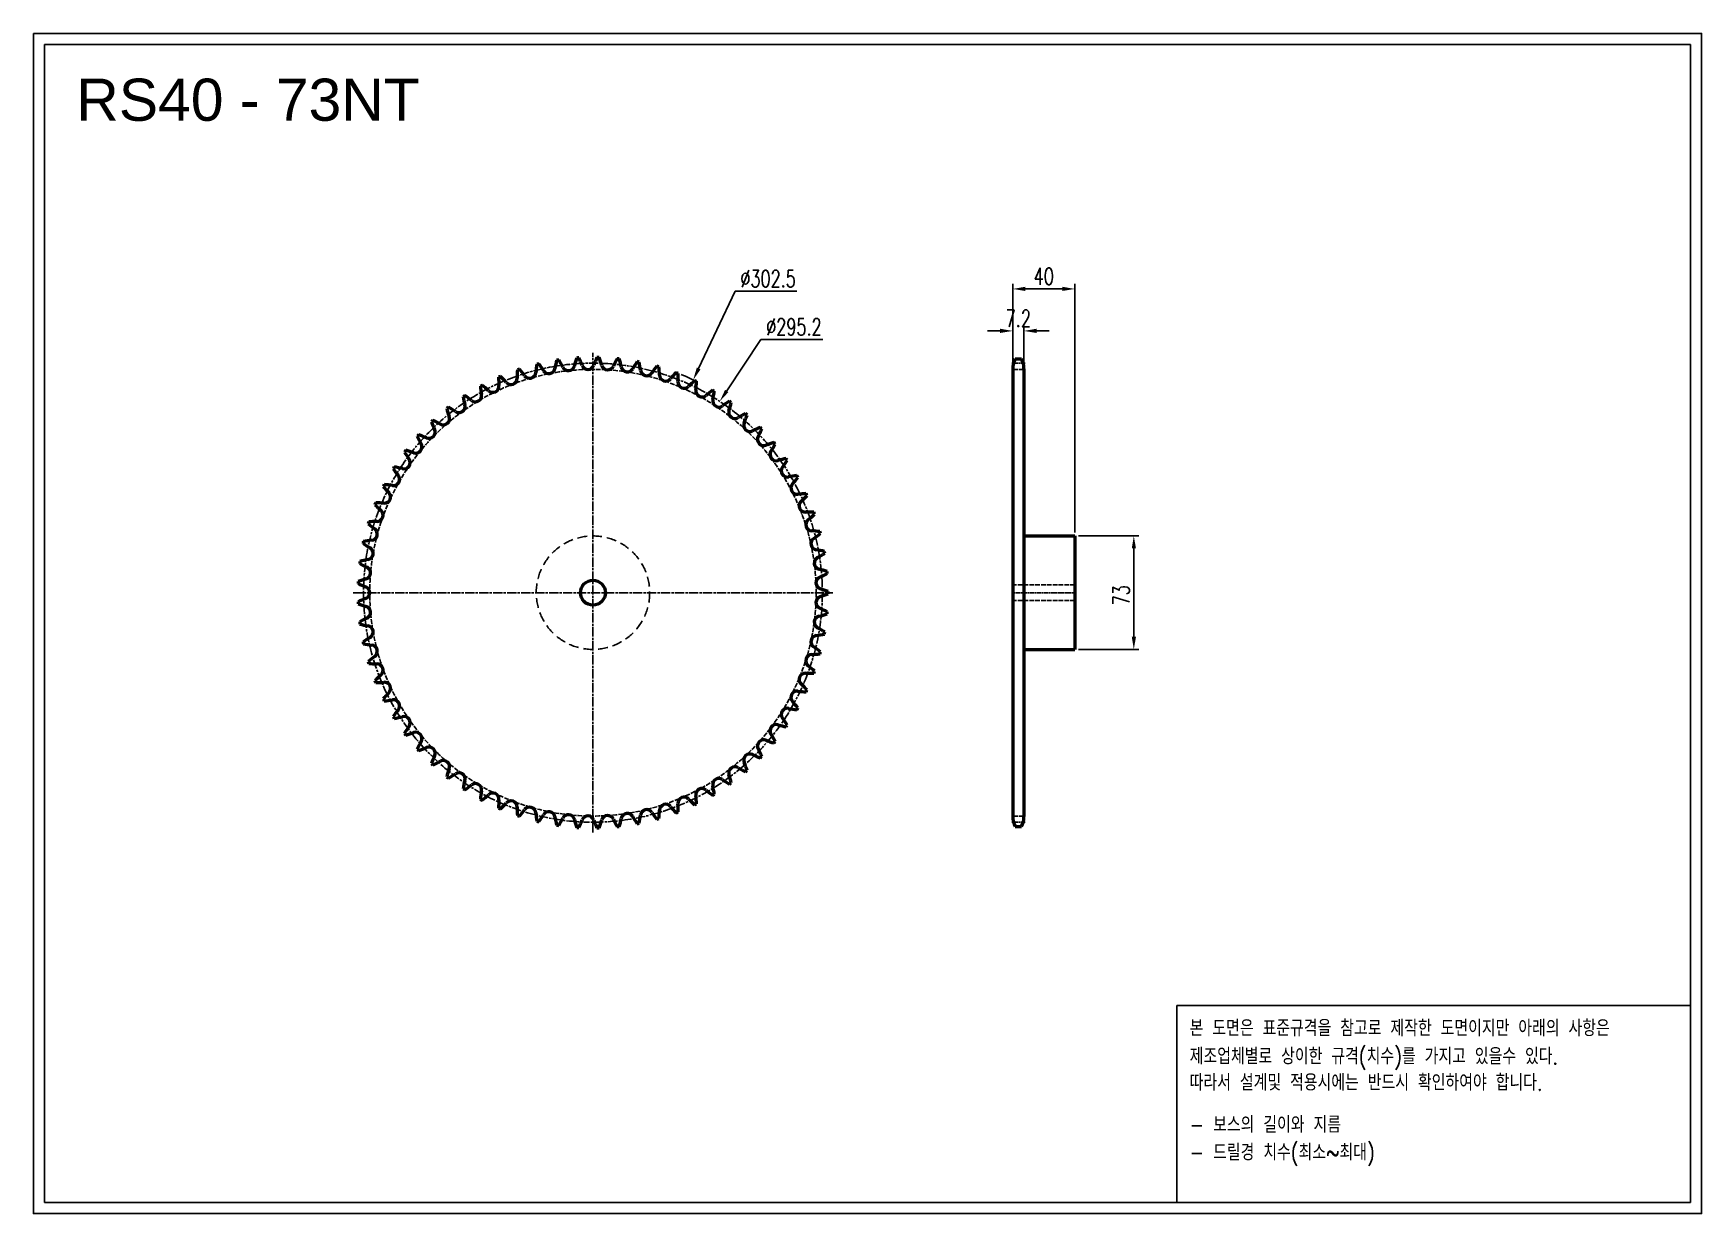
# Model space of a CAD drawing. Header units: millimetres. Extents: x -17986 to -16912, y 4584 to 5343.
import ezdxf

# ---------------------------------------------------------------- set-up
doc = ezdxf.new("R2010")
doc.units = ezdxf.units.MM
for name, pattern in [('AM_ISO02W050', [7.5, 6, -1.5]), ('AM_ISO02W050x2', [3.75, 3, -0.75]), ('AM_ISO08W050', [18, 12, -1.5, 3, -1.5]), ('AM_ISO08W050x2', [9, 6, -0.75, 1.5, -0.75]), ('HIDDEN', [9.525, 6.35, -3.175])]:
    doc.linetypes.add(name, pattern=pattern)
for name, color, linetype, lineweight in [('AM_0N', 7, 'Continuous', 50), ('AM_3N', 6, 'AM_ISO02W050', 25), ('AM_7', 4, 'AM_ISO08W050', 25), ('AM_7N', 4, 'AM_ISO08W050', 25)]:
    doc.layers.add(name, color=color, linetype=linetype, lineweight=lineweight)
doc.layers.add('HL', color=2, linetype='HIDDEN')
doc.layers.add('S-DIM', color=7, linetype='Continuous')
doc.styles.add('HAN', font='ROMANS.shx', dxfattribs={"width": 0.7, "bigfont": 'whgtxt.shx'})
doc.styles.add('HSG', font='SIMPLEX.shx', dxfattribs={"width": 0.7, "bigfont": 'HSG.shx'})
doc.styles.get("Standard").update_dxf_attribs({"font": 'arial.ttf'})
doc.dimstyles.new('APP23', dxfattribs={"dimscale": 4.5, "dimtxt": 2.4, "dimasz": 1.8, "dimexe": 0.7, "dimexo": 0.5, "dimgap": 0.6, "dimtad": 1, "dimtoh": 1, "dimdec": 1, "dimrnd": 0.01, "dimzin": 9, "dimdsep": 46, "dimtxsty": 'HSG', "dimcen": 0, "dimclrd": 1, "dimclre": 1, "dimclrt": 256, "dimazin": 2, "dimtp": 1, "dimtm": 1, "dimtfac": 0.5, "dimtdec": 1, "dimtix": 1, "dimtofl": 0, "dimtmove": 0, "dimatfit": 3, "dimfxl": 0, "dimtvp": 1, "dimtolj": 2, "dimlwd": -1, "dimlwe": -1, "dimarcsym": 0})

# ---------------------------------------------------------------- blocks, each defined once
blk = doc.blocks.new('*D1')
at = {"layer": 'Defpoints', "color": 0, "transparency": 16777216}
for p in [(-17561, 5120), (-17690, 4846.4)]:
    blk.add_point(p, dxfattribs=at)
at = {"layer": 'S-DIM', "color": 1, "transparency": 16777216}
for p, q in [((-17534.1, 5177), (-17557.5, 5127.3)), ((-17494.3, 5177), (-17534.1, 5177))]:
    blk.add_line(p, q, dxfattribs=at)
blk.add_arc((-17625.5, 4983.2), 151.3, 63.5594, 67.9311, dxfattribs=at)
blk.add_solid([(-17558.7, 5127.9), (-17556.3, 5126.7), (-17561, 5120)], dxfattribs=at)
at = {"layer": 'S-DIM', "transparency": 16777216, "insert": (-17512.8, 5185.1), "char_height": 10.8, "attachment_point": 5, "style": 'HSG'}
blk.add_mtext('\\A2;∅302.5', dxfattribs=at)
blk = doc.blocks.new('*D2')
at = {"layer": 'Defpoints', "color": 0, "transparency": 16777216}
for p in [(-17543.9, 5106.2), (-17707.1, 4860.2)]:
    blk.add_point(p, dxfattribs=at)
at = {"layer": 'S-DIM', "color": 1, "transparency": 16777216}
for p, q in [((-17517.4, 5146), (-17539.4, 5112.9)), ((-17477.6, 5146), (-17517.4, 5146))]:
    blk.add_line(p, q, dxfattribs=at)
blk.add_solid([(-17540.5, 5113.6), (-17538.3, 5112.2), (-17543.9, 5106.2)], dxfattribs=at)
at = {"layer": 'S-DIM', "transparency": 16777216, "insert": (-17496.2, 5154.1), "char_height": 10.8, "attachment_point": 5, "style": 'HSG'}
blk.add_mtext('\\A2;∅295.2', dxfattribs=at)
blk = doc.blocks.new('*D3')
at = {"layer": 'Defpoints', "color": 0, "transparency": 16777216}
for p in [(-17348.2, 5151.5), (-17355.4, 5126.8), (-17348.2, 5126.8)]:
    blk.add_point(p, dxfattribs=at)
at = {"layer": 'S-DIM', "color": 1, "transparency": 16777216}
for p, q in [((-17355.4, 5129), (-17355.4, 5154.7)), ((-17348.2, 5129), (-17348.2, 5154.7)), ((-17363.5, 5151.5), (-17371.6, 5151.5)), ((-17340.1, 5151.5), (-17332, 5151.5))]:
    blk.add_line(p, q, dxfattribs=at)
for points in [[(-17363.5, 5152.9), (-17363.5, 5150.2), (-17355.4, 5151.5)], [(-17340.1, 5152.9), (-17340.1, 5150.2), (-17348.2, 5151.5)]]:
    blk.add_solid(points, dxfattribs=at)
at = {"layer": 'S-DIM', "transparency": 16777216, "insert": (-17351.8, 5159.6), "char_height": 10.8, "attachment_point": 5, "style": 'HSG'}
blk.add_mtext('\\A2;7.2', dxfattribs=at)
blk = doc.blocks.new('*D4')
at = {"layer": 'Defpoints', "color": 0, "transparency": 16777216}
for p in [(-17315.4, 5178.5), (-17355.4, 5126.8), (-17315.4, 5019.7)]:
    blk.add_point(p, dxfattribs=at)
at = {"layer": 'S-DIM', "color": 1, "transparency": 16777216}
for p, q in [((-17355.4, 5129), (-17355.4, 5181.7)), ((-17347.3, 5178.5), (-17323.5, 5178.5)), ((-17315.4, 5021.9), (-17315.4, 5181.7))]:
    blk.add_line(p, q, dxfattribs=at)
for points in [[(-17347.3, 5179.9), (-17347.3, 5177.2), (-17355.4, 5178.5)], [(-17323.5, 5179.9), (-17323.5, 5177.2), (-17315.4, 5178.5)]]:
    blk.add_solid(points, dxfattribs=at)
at = {"layer": 'S-DIM', "transparency": 16777216, "insert": (-17335.4, 5186.6), "char_height": 10.8, "attachment_point": 5, "style": 'HSG'}
blk.add_mtext('\\A2;40', dxfattribs=at)
blk = doc.blocks.new('*D5')
at = {"layer": 'Defpoints', "color": 0, "transparency": 16777216}
for p in [(-17315.4, 5019.7), (-17315.4, 4946.7), (-17277.5, 4946.7)]:
    blk.add_point(p, dxfattribs=at)
at = {"layer": 'S-DIM', "color": 1, "transparency": 16777216}
for p, q in [((-17313.1, 5019.7), (-17274.3, 5019.7)), ((-17277.5, 5011.6), (-17277.5, 4954.8)), ((-17313.1, 4946.7), (-17274.3, 4946.7))]:
    blk.add_line(p, q, dxfattribs=at)
for points in [[(-17278.8, 5011.6), (-17276.1, 5011.6), (-17277.5, 5019.7)], [(-17278.8, 4954.8), (-17276.1, 4954.8), (-17277.5, 4946.7)]]:
    blk.add_solid(points, dxfattribs=at)
at = {"layer": 'S-DIM', "transparency": 16777216, "insert": (-17285.6, 4981.5), "char_height": 10.8, "attachment_point": 5, "rotation": 90, "style": 'HSG'}
blk.add_mtext('\\A2;73', dxfattribs=at)
blk = doc.blocks.new('notice1')
at = {"color": 4}
blk.add_lwpolyline([(-22142.12, 1735.9), (-22053.8, 1735.9), (-22053.8, 1702.07), (-22142.12, 1702.07)], close=True, dxfattribs=at)
at = {"color": 4, "style": 'HAN', "width": 0.8}
for s, p in [('본 도면은 표준규격을 참고로 제작한 도면이지만 아래의 사항은', (-22139.9, 1730.62)), ('제조업체별로 상이한 규격(치수)를 가지고 있을수 있다.', (-22139.9, 1725.78)), ('따라서 설계및 적용시에는 반드시 확인하여야 합니다.', (-22139.9, 1721.28)), ('- 보스의 길이와 지름', (-22139.9, 1714.03)), ('- 드릴경 치수(최소~최대)', (-22139.9, 1709.27))]:
    blk.add_text(s, height=2.7949, dxfattribs=at).set_placement(p)

msp = doc.modelspace()

# ---------------------------------------------------------------- linework, layer by layer
for points in [[(-17985.55, 5342.85), (-16912.14, 5342.85), (-16912.14, 4583.87), (-17985.55, 4583.87)], [(-17978.32, 5335.62), (-16919.37, 5335.62), (-16919.37, 4591.1), (-17978.32, 4591.1)]]:
    msp.add_lwpolyline(points, close=True)
at = {"layer": 'AM_0N'}
for p, q in [((-17353.76, 5133.58), (-17349.79, 5133.58)), ((-17355.37, 5127.18), (-17355.37, 4839.17)), ((-17348.17, 5127.18), (-17348.17, 4839.17)), ((-17348.17, 5019.67), (-17315.37, 5019.67)), ((-17315.37, 5019.67), (-17315.37, 4946.67)), ((-17348.17, 4946.67), (-17315.37, 4946.67)), ((-17353.76, 4832.77), (-17349.79, 4832.77))]:
    msp.add_line(p, q, dxfattribs=at)
msp.add_circle((-17625.5, 4983.17), 8, dxfattribs=at)
for centre, radius, start, end in [((-17579.39, 5115.55), 71.55, 166.19299, 170.47945), ((-17625.5, 4983.17), 151.27, 98.37235, 98.88792), ((-17708.81, 5095.91), 71.55, 26.78082, 31.06729), ((-17568.18, 5111.1), 71.55, 161.26148, 165.54795), ((-17625.5, 4983.17), 151.27, 93.44084, 93.95642), ((-17698.81, 5102.65), 71.55, 21.84932, 26.13578), ((-17557.39, 5105.7), 71.55, 156.32997, 160.61644), ((-17625.5, 4983.17), 151.27, 88.50934, 89.02491), ((-17688.27, 5108.51), 71.55, 16.91781, 21.20427), ((-17547.11, 5099.39), 71.55, 151.39847, 155.68493), ((-17625.5, 4983.17), 151.27, 83.57783, 84.0934), ((-17677.26, 5113.45), 71.55, 11.9863, 16.27277), ((-17537.41, 5092.22), 71.55, 146.46696, 150.75342), ((-17625.5, 4983.17), 151.27, 78.64632, 79.16189), ((-17665.87, 5117.41), 71.55, 7.05479, 11.34126), ((-17341.87, 5127.18), 13.5, 151.70092, 180), ((-17361.67, 5127.18), 13.5, 0, 28.29908), ((-17625.5, 4983.17), 151.27, 113.16687, 113.68244), ((-17614.72, 5122.94), 71.55, 180.98751, 185.27397), ((-17734.84, 5070.9), 71.55, 41.57534, 45.86181), ((-17678.31, 5121.04), 4.01, 221.57534, 0.34247), ((-17602.75, 5121.5), 71.55, 176.056, 180.34247), ((-17625.5, 4983.17), 151.27, 108.23537, 108.75094), ((-17726.89, 5079.97), 71.55, 36.64384, 40.9303), ((-17666.26, 5125.07), 4.01, 216.64384, 355.41096), ((-17590.94, 5119.03), 71.55, 171.12449, 175.41096), ((-17625.5, 4983.17), 151.27, 103.30386, 103.81943), ((-17718.2, 5088.33), 71.55, 31.71233, 35.99879), ((-17653.91, 5128.05), 4.01, 211.71233, 350.47945), ((-17641.35, 5129.96), 4.01, 206.78082, 345.54795), ((-17628.68, 5130.78), 4.01, 201.84932, 340.61644), ((-17615.98, 5130.5), 4.01, 196.91781, 335.68493), ((-17603.35, 5129.14), 4.01, 191.9863, 330.75342), ((-17590.88, 5126.7), 4.01, 187.05479, 325.82192), ((-17528.37, 5084.25), 71.55, 141.53545, 145.82192), ((-17625.5, 4983.17), 151.27, 73.71482, 74.23039), ((-17654.18, 5120.39), 71.55, 2.12329, 6.40975), ((-17578.67, 5123.19), 4.01, 182.12329, 320.89041), ((-17520.04, 5075.52), 71.55, 136.60395, 140.89041), ((-17625.5, 4983.17), 151.27, 68.78331, 69.29888), ((-17642.28, 5122.35), 71.55, 357.19178, 1.47825), ((-17625.5, 4983.17), 151.27, 123.02989, 123.54546), ((-17748.25, 5050.87), 71.55, 51.43836, 55.72482), ((-17701.15, 5109.96), 4.01, 231.43836, 10.20548), ((-17625.5, 4983.17), 151.27, 118.09838, 118.61395), ((-17626.78, 5123.35), 71.55, 185.91901, 190.20548), ((-17741.97, 5061.17), 71.55, 46.50685, 50.79331), ((-17689.97, 5115.99), 4.01, 226.50685, 5.27397), ((-17566.81, 5118.64), 4.01, 177.19178, 315.9589), ((-17512.49, 5066.11), 71.55, 131.67244, 135.9589), ((-17625.5, 4983.17), 151.27, 63.8518, 64.36737), ((-17555.38, 5113.1), 4.01, 172.26027, 311.0274), ((-17630.26, 5123.27), 71.55, 352.26027, 356.54674), ((-17505.78, 5056.09), 71.55, 126.74093, 131.0274), ((-17625.5, 4983.17), 151.27, 58.9203, 59.43587), ((-17618.19, 5123.16), 71.55, 347.32877, 351.61523), ((-17625.5, 4983.17), 151.27, 127.96139, 128.47696), ((-17650.77, 5121.06), 71.55, 195.78203, 200.06849), ((-17753.61, 5040.07), 71.55, 56.36986, 60.65633), ((-17711.76, 5102.99), 4.01, 236.36986, 15.13699), ((-17638.82, 5122.72), 71.55, 190.85052, 195.13699), ((-17544.47, 5106.59), 4.01, 167.32877, 306.09589), ((-17499.95, 5045.53), 71.55, 121.80943, 126.09589), ((-17534.16, 5099.17), 4.01, 162.39726, 301.16438), ((-17606.19, 5122.02), 71.55, 342.39726, 346.68373), ((-17625.5, 4983.17), 151.27, 53.98879, 54.50436), ((-17731.01, 5086.44), 4.01, 246.23288, 25), ((-17625.5, 4983.17), 151.27, 132.8929, 133.40847), ((-17662.53, 5118.38), 71.55, 200.71353, 205), ((-17758.03, 5028.85), 71.55, 61.30137, 65.58783), ((-17721.74, 5095.13), 4.01, 241.30137, 20.06849), ((-17495.06, 5034.51), 71.55, 116.87792, 121.16438), ((-17524.53, 5090.88), 4.01, 157.46575, 296.23288), ((-17594.32, 5119.84), 71.55, 337.46575, 341.75222), ((-17625.5, 4983.17), 151.27, 49.05728, 49.57285), ((-17491.13, 5023.1), 71.55, 111.94641, 116.23288), ((-17582.69, 5116.66), 71.55, 332.53425, 336.82071), ((-17625.5, 4983.17), 151.27, 44.12578, 44.64135), ((-17739.5, 5076.99), 4.01, 251.16438, 29.93151), ((-17625.5, 4983.17), 151.27, 137.82441, 138.33998), ((-17674.01, 5114.69), 71.55, 205.64504, 209.93151), ((-17761.47, 5017.28), 71.55, 66.23288, 70.51934), ((-17515.64, 5081.81), 4.01, 152.53425, 291.30137), ((-17488.19, 5011.4), 71.55, 107.0149, 111.30137), ((-17571.37, 5112.48), 71.55, 327.60274, 331.8892), ((-17625.5, 4983.17), 151.27, 39.19427, 39.70984), ((-17747.14, 5066.84), 4.01, 256.09589, 34.86301), ((-17625.5, 4983.17), 151.27, 142.75591, 143.27148), ((-17685.14, 5110.03), 71.55, 210.57655, 214.86301), ((-17763.9, 5005.47), 71.55, 71.16438, 75.45085), ((-17507.57, 5072), 4.01, 147.60274, 286.36986), ((-17486.27, 4999.49), 71.55, 102.0834, 106.36986), ((-17560.46, 5107.35), 71.55, 322.67123, 326.9577), ((-17625.5, 4983.17), 151.27, 34.26276, 34.77833), ((-17753.88, 5056.07), 4.01, 261.0274, 39.79452), ((-17625.5, 4983.17), 151.27, 147.68742, 148.20299), ((-17695.82, 5104.44), 71.55, 215.50806, 219.79452), ((-17765.3, 4993.49), 71.55, 76.09589, 80.38236), ((-17500.37, 5061.53), 4.01, 142.67123, 281.43836), ((-17485.39, 4987.47), 71.55, 97.15189, 101.43836), ((-17550.02, 5101.3), 71.55, 317.73973, 322.02619), ((-17625.5, 4983.17), 151.27, 29.33126, 29.84683), ((-17625.5, 4983.17), 151.27, 152.61893, 153.1345), ((-17705.99, 5097.94), 71.55, 220.43956, 224.72603), ((-17759.68, 5044.77), 4.01, 265.9589, 44.72603), ((-17765.67, 4981.43), 71.55, 81.0274, 85.31386), ((-17494.1, 5050.48), 4.01, 137.73973, 276.50685), ((-17485.53, 4975.4), 71.55, 92.22038, 96.50685), ((-17540.15, 5094.37), 71.55, 312.80822, 317.09468), ((-17625.5, 4983.17), 151.27, 24.39975, 24.91532), ((-17625.5, 4983.17), 151.27, 157.55043, 158.066), ((-17715.56, 5090.6), 71.55, 225.37107, 229.65753), ((-17765, 4969.39), 71.55, 85.9589, 90.24537), ((-17764.47, 5033), 4.01, 270.89041, 49.65753), ((-17488.8, 5038.94), 4.01, 132.80822, 271.57534), ((-17486.72, 4963.4), 71.55, 87.28888, 91.57534), ((-17625.5, 4983.17), 151.27, 19.46824, 19.98381), ((-17625.5, 4983.17), 151.27, 162.48194, 162.99751), ((-17724.46, 5082.46), 71.55, 230.30258, 234.58904), ((-17763.3, 4957.45), 71.55, 90.89041, 95.17688), ((-17768.24, 5020.87), 4.01, 275.82192, 54.58904), ((-17484.51, 5026.98), 4.01, 127.87671, 266.64384), ((-17530.9, 5086.63), 71.55, 307.87671, 312.16318), ((-17625.5, 4983.17), 151.27, 167.41345, 167.92902), ((-17732.63, 5073.59), 71.55, 235.23408, 239.52055), ((-17760.58, 4945.7), 71.55, 95.82192, 100.10838), ((-17481.27, 5014.7), 4.01, 122.94521, 261.71233), ((-17488.93, 4951.54), 71.55, 82.35737, 86.64384), ((-17522.36, 5078.11), 71.55, 302.94521, 307.23167), ((-17625.5, 4983.17), 151.27, 14.53674, 15.05231), ((-17625.5, 4983.17), 151.27, 172.34495, 172.86052), ((-17756.86, 4934.23), 71.55, 100.75342, 105.03989), ((-17770.96, 5008.46), 4.01, 280.75342, 59.52055), ((-17479.09, 5002.18), 4.01, 118.0137, 256.78082), ((-17492.16, 4939.92), 71.55, 77.42586, 81.71233), ((-17514.58, 5068.89), 71.55, 298.0137, 302.30016), ((-17625.5, 4983.17), 151.27, 9.60523, 10.1208), ((-17752.16, 4923.11), 71.55, 105.68493, 109.9714), ((-17740, 5064.04), 71.55, 240.16559, 244.45205), ((-17772.59, 4995.87), 4.01, 285.68493, 64.45205), ((-17478, 4989.53), 4.01, 113.08219, 251.84932), ((-17496.37, 4928.62), 71.55, 72.49436, 76.78082), ((-17507.62, 5059.04), 71.55, 293.08219, 297.36866), ((-17625.5, 4983.17), 151.27, 4.67372, 5.18929), ((-17625.5, 4983.17), 151.27, 177.27646, 177.79203), ((-17746.53, 5053.9), 71.55, 245.0971, 249.38356), ((-17773.14, 4983.17), 4.01, 290.61644, 69.38356), ((-17478, 4976.82), 4.01, 108.15068, 246.91781), ((-17501.54, 4917.72), 71.55, 67.56285, 71.84932), ((-17501.54, 5048.63), 71.55, 288.15068, 292.43715), ((-17625.5, 4983.17), 151.27, 359.74221, 0.25779), ((-17746.53, 4912.45), 71.55, 110.61644, 114.9029), ((-17625.5, 4983.17), 151.27, 182.20797, 182.72354), ((-17752.16, 5043.23), 71.55, 250.0286, 254.31507), ((-17772.59, 4970.48), 4.01, 295.54795, 74.31507), ((-17507.62, 4907.31), 71.55, 62.63134, 66.91781), ((-17625.5, 4983.17), 151.27, 354.81071, 355.32628), ((-17740, 4902.31), 71.55, 115.54795, 119.83441), ((-17625.5, 4983.17), 151.27, 187.13948, 187.65505), ((-17756.86, 5032.12), 71.55, 254.96011, 259.24658), ((-17770.96, 4957.88), 4.01, 300.47945, 79.24658), ((-17479.09, 4964.17), 4.01, 103.21918, 241.9863), ((-17514.58, 4897.45), 71.55, 57.69984, 61.9863), ((-17496.37, 5037.73), 71.55, 283.21918, 287.50564), ((-17732.63, 4892.76), 71.55, 120.47945, 124.76592), ((-17625.5, 4983.17), 151.27, 192.07098, 192.58655), ((-17760.58, 5020.65), 71.55, 259.89162, 264.17808), ((-17768.24, 4945.47), 4.01, 305.41096, 84.17808), ((-17481.27, 4951.65), 4.01, 98.28767, 237.05479), ((-17492.16, 5026.43), 71.55, 278.28767, 282.57414), ((-17625.5, 4983.17), 151.27, 349.8792, 350.39477), ((-17724.46, 4883.89), 71.55, 125.41096, 129.69742), ((-17625.5, 4983.17), 151.27, 197.00249, 197.51806), ((-17484.51, 4939.37), 4.01, 93.35616, 232.12329), ((-17488.93, 5014.8), 71.55, 273.35616, 277.64263), ((-17522.36, 4888.24), 71.55, 52.76833, 57.05479), ((-17625.5, 4983.17), 151.27, 344.94769, 345.46326), ((-17763.3, 5008.9), 71.55, 264.82312, 269.10959), ((-17715.56, 4875.75), 71.55, 130.34247, 134.62893), ((-17764.47, 4933.34), 4.01, 310.34247, 89.10959), ((-17488.8, 4927.41), 4.01, 88.42466, 227.19178), ((-17486.72, 5002.95), 71.55, 268.42466, 272.71112), ((-17530.9, 4879.72), 71.55, 47.83682, 52.12329), ((-17625.5, 4983.17), 151.27, 340.01619, 340.53176), ((-17625.5, 4983.17), 151.27, 201.934, 202.44957), ((-17765, 4996.96), 71.55, 269.75463, 274.0411), ((-17705.99, 4868.4), 71.55, 135.27397, 139.56044), ((-17759.68, 4921.58), 4.01, 315.27397, 94.0411), ((-17494.1, 4915.86), 4.01, 83.49315, 222.26027), ((-17485.53, 4990.94), 71.55, 263.49315, 267.77962), ((-17540.15, 4871.97), 71.55, 42.90532, 47.19178), ((-17625.5, 4983.17), 151.27, 335.08468, 335.60025), ((-17625.5, 4983.17), 151.27, 206.8655, 207.38107), ((-17765.67, 4984.91), 71.55, 274.68614, 278.9726), ((-17753.88, 4910.27), 4.01, 320.20548, 98.9726), ((-17695.82, 4861.91), 71.55, 140.20548, 144.49194), ((-17500.37, 4904.82), 4.01, 78.56164, 217.32877), ((-17485.39, 4978.88), 71.55, 258.56164, 262.84811), ((-17550.02, 4865.05), 71.55, 37.97381, 42.26027), ((-17625.5, 4983.17), 151.27, 330.15317, 330.66874), ((-17625.5, 4983.17), 151.27, 211.79701, 212.31258), ((-17765.3, 4972.86), 71.55, 279.61764, 283.90411), ((-17747.14, 4899.51), 4.01, 325.13699, 103.90411), ((-17685.14, 4856.31), 71.55, 145.13699, 149.42345), ((-17507.57, 4894.35), 4.01, 73.63014, 212.39726), ((-17486.27, 4966.85), 71.55, 253.63014, 257.9166), ((-17560.46, 4859), 71.55, 33.0423, 37.32877), ((-17625.5, 4983.17), 151.27, 325.22167, 325.73724), ((-17625.5, 4983.17), 151.27, 216.72852, 217.24409), ((-17763.9, 4960.88), 71.55, 284.54915, 288.83562), ((-17739.5, 4889.36), 4.01, 330.06849, 108.83562), ((-17674.01, 4851.66), 71.55, 150.06849, 154.35496), ((-17515.64, 4884.54), 4.01, 68.69863, 207.46575), ((-17488.19, 4954.94), 71.55, 248.69863, 252.9851), ((-17571.37, 4853.86), 71.55, 28.1108, 32.39726), ((-17625.5, 4983.17), 151.27, 320.29016, 320.80573), ((-17625.5, 4983.17), 151.27, 221.66002, 222.17559), ((-17761.47, 4949.06), 71.55, 289.48066, 293.76712), ((-17731.01, 4879.91), 4.01, 335, 113.76712), ((-17662.53, 4847.97), 71.55, 155, 159.28647), ((-17758.03, 4937.5), 71.55, 294.41217, 298.69863), ((-17721.74, 4871.22), 4.01, 339.93151, 118.69863), ((-17524.53, 4875.46), 4.01, 63.76712, 202.53425), ((-17594.32, 4846.5), 71.55, 18.24778, 22.53425), ((-17491.13, 4943.25), 71.55, 243.76712, 248.05359), ((-17582.69, 4849.69), 71.55, 23.17929, 27.46575), ((-17625.5, 4983.17), 151.27, 315.35865, 315.87422), ((-17625.5, 4983.17), 151.27, 226.59153, 227.1071), ((-17650.77, 4845.29), 71.55, 159.93151, 164.21797), ((-17625.5, 4983.17), 151.27, 231.52304, 232.03861), ((-17753.61, 4926.28), 71.55, 299.34367, 303.63014), ((-17711.76, 4863.36), 4.01, 344.86301, 123.63014), ((-17544.47, 4859.76), 4.01, 53.90411, 192.67123), ((-17499.95, 4920.82), 71.55, 233.90411, 238.19057), ((-17534.16, 4867.18), 4.01, 58.83562, 197.60274), ((-17606.19, 4844.33), 71.55, 13.31627, 17.60274), ((-17495.06, 4931.84), 71.55, 238.83562, 243.12208), ((-17625.5, 4983.17), 151.27, 310.42715, 310.94272), ((-17638.82, 4843.63), 71.55, 164.86301, 169.14948), ((-17625.5, 4983.17), 151.27, 236.45454, 236.97011), ((-17748.25, 4915.47), 71.55, 304.27518, 308.56164), ((-17701.15, 4856.39), 4.01, 349.79452, 128.56164), ((-17626.78, 4843), 71.55, 169.79452, 174.08099), ((-17741.97, 4905.17), 71.55, 309.20669, 313.49315), ((-17689.97, 4850.35), 4.01, 354.72603, 133.49315), ((-17555.38, 4853.25), 4.01, 48.9726, 187.73973), ((-17630.26, 4843.07), 71.55, 3.45326, 7.73973), ((-17505.78, 4910.26), 71.55, 228.9726, 233.25907), ((-17625.5, 4983.17), 151.27, 300.56413, 301.0797), ((-17618.19, 4843.18), 71.55, 8.38477, 12.67123), ((-17625.5, 4983.17), 151.27, 305.49564, 306.01121), ((-17625.5, 4983.17), 151.27, 241.38605, 241.90162), ((-17614.72, 4843.41), 71.55, 174.72603, 179.01249), ((-17625.5, 4983.17), 151.27, 246.31756, 246.83313), ((-17734.84, 4895.45), 71.55, 314.13819, 318.42466), ((-17678.31, 4845.3), 4.01, 359.65753, 138.42466), ((-17602.75, 4844.85), 71.55, 179.65753, 183.944), ((-17726.89, 4886.37), 71.55, 319.0697, 323.35616), ((-17666.26, 4841.27), 4.01, 4.58904, 143.35616), ((-17590.94, 4847.32), 71.55, 184.58904, 188.87551), ((-17653.91, 4838.3), 4.01, 9.52055, 148.28767), ((-17603.35, 4837.21), 4.01, 29.24658, 168.0137), ((-17590.88, 4839.65), 4.01, 34.17808, 172.94521), ((-17528.37, 4882.1), 71.55, 214.17808, 218.46455), ((-17654.18, 4845.96), 71.55, 353.59025, 357.87671), ((-17578.67, 4843.16), 4.01, 39.10959, 177.87671), ((-17520.04, 4890.83), 71.55, 219.10959, 223.39605), ((-17625.5, 4983.17), 151.27, 290.70112, 291.21669), ((-17566.81, 4847.7), 4.01, 44.0411, 182.80822), ((-17642.28, 4844), 71.55, 358.52175, 2.80822), ((-17512.49, 4900.23), 71.55, 224.0411, 228.32756), ((-17625.5, 4983.17), 151.27, 295.63263, 296.1482), ((-17625.5, 4983.17), 151.27, 251.24906, 251.76463), ((-17625.5, 4983.17), 151.27, 256.18057, 256.69614), ((-17718.2, 4878.02), 71.55, 324.00121, 328.28767), ((-17579.39, 4850.79), 71.55, 189.52055, 193.80701), ((-17625.5, 4983.17), 151.27, 261.11208, 261.62765), ((-17708.81, 4870.44), 71.55, 328.93271, 333.21918), ((-17641.35, 4836.39), 4.01, 14.45205, 153.21918), ((-17568.18, 4855.25), 71.55, 194.45205, 198.73852), ((-17625.5, 4983.17), 151.27, 266.04358, 266.55916), ((-17698.81, 4863.69), 71.55, 333.86422, 338.15068), ((-17628.68, 4835.57), 4.01, 19.38356, 158.15068), ((-17557.39, 4860.65), 71.55, 199.38356, 203.67003), ((-17625.5, 4983.17), 151.27, 270.97509, 271.49066), ((-17688.27, 4857.83), 71.55, 338.79573, 343.08219), ((-17615.98, 4835.84), 4.01, 24.31507, 163.08219), ((-17547.11, 4866.96), 71.55, 204.31507, 208.60153), ((-17625.5, 4983.17), 151.27, 275.9066, 276.42217), ((-17677.26, 4852.9), 71.55, 343.72723, 348.0137), ((-17537.41, 4874.13), 71.55, 209.24658, 213.53304), ((-17625.5, 4983.17), 151.27, 280.83811, 281.35368), ((-17665.87, 4848.93), 71.55, 348.65874, 352.94521), ((-17625.5, 4983.17), 151.27, 285.76961, 286.28518), ((-17341.87, 4839.17), 13.5, 180, 208.29908), ((-17361.67, 4839.17), 13.5, 331.70092, 0)]:
    msp.add_arc(centre, radius, start, end, dxfattribs=at)
at = {"layer": 'AM_3N', "linetype": 'AM_ISO02W050x2'}
for p, q in [((-17348.17, 5126.8), (-17355.37, 5126.8)), ((-17348.17, 4839.55), (-17355.37, 4839.55))]:
    msp.add_line(p, q, dxfattribs=at)
at = {"layer": 'AM_3N', "color": 2, "linetype": 'AM_ISO02W050x2'}
for p, q in [((-17315.37, 4988.17), (-17355.37, 4988.17)), ((-17315.37, 4978.17), (-17355.37, 4978.17))]:
    msp.add_line(p, q, dxfattribs=at)
at = {"layer": 'AM_3N', "linetype": 'AM_ISO02W050x2'}
msp.add_circle((-17625.5, 4983.17), 143.62, dxfattribs=at)
at = {"layer": 'AM_7', "linetype": 'AM_ISO08W050x2'}
msp.add_circle((-17625.5, 4983.17), 147.6, dxfattribs=at)
at = {"layer": 'AM_7N', "linetype": 'AM_ISO08W050x2'}
for p, q in [((-17625.5, 4828.9), (-17625.5, 5137.45)), ((-17779.77, 4983.17), (-17471.23, 4983.17))]:
    msp.add_line(p, q, dxfattribs=at)
at = {"layer": 'AM_7N', "linetype": 'AM_ISO08W050x2', "ltscale": 0.5}
for p, q in [((-17347.41, 5130.77), (-17356.14, 5130.77)), ((-17314.44, 4983.17), (-17356.14, 4983.17)), ((-17347.41, 4835.58), (-17356.14, 4835.58))]:
    msp.add_line(p, q, dxfattribs=at)
at = {"layer": 'HL'}
msp.add_circle((-17625.5, 4983.17), 36.5, dxfattribs=at)

# ---------------------------------------------------------------- block references
at = {"xscale": 3.74166, "yscale": 3.74166, "zscale": 3.74166}
msp.add_blockref('notice1', (65598.44, -1777.46), dxfattribs=at)

# ---------------------------------------------------------------- texts
msp.add_text('RS40 - 73NT', height=27.1063).set_placement((-17957.91, 5286.64))

# ---------------------------------------------------------------- dimensions: what is measured, and where the dimension line sits
at = {"layer": 'S-DIM', "color": 3}
for p1, p2, picture, middle in [((-17690.02, 4846.35), (-17560.98, 5119.99), '*D1', (-17512.84, 5177.04)), ((-17707.12, 4860.2), (-17543.88, 5106.15), '*D2', (-17496.18, 5146.02))]:
    dim = msp.add_diameter_dim_2p(p1=p1, p2=p2, dimstyle='APP23', dxfattribs=at)
    dim.commit()
    dim.dimension.update_dxf_attribs({"geometry": picture, "text_midpoint": middle, "dimtype": 131})
at = {"layer": 'S-DIM'}
dim = msp.add_linear_dim(base=(-17315.37, 5178.52), p1=(-17355.37, 5126.8), p2=(-17315.37, 5019.67), dimstyle='APP23', dxfattribs=at)
dim.commit()
dim.dimension.update_dxf_attribs({"geometry": '*D4', "text_midpoint": (-17335.37, 5186.62)})
dim = msp.add_linear_dim(base=(-17348.17, 5151.52), p1=(-17355.37, 5126.8), p2=(-17348.17, 5126.8), dimstyle='APP23', dxfattribs=at)
dim.commit()
dim.dimension.update_dxf_attribs({"geometry": '*D3', "text_midpoint": (-17351.77, 5151.52), "dimtype": 128})
dim = msp.add_linear_dim(base=(-17277.47, 4946.67), p1=(-17315.37, 5019.67), p2=(-17315.37, 4946.67), angle=90, dimstyle='APP23', dxfattribs=at)
dim.commit()
dim.dimension.update_dxf_attribs({"geometry": '*D5', "text_midpoint": (-17277.47, 4981.45), "dimtype": 128})

doc.saveas('drawing.dxf')
